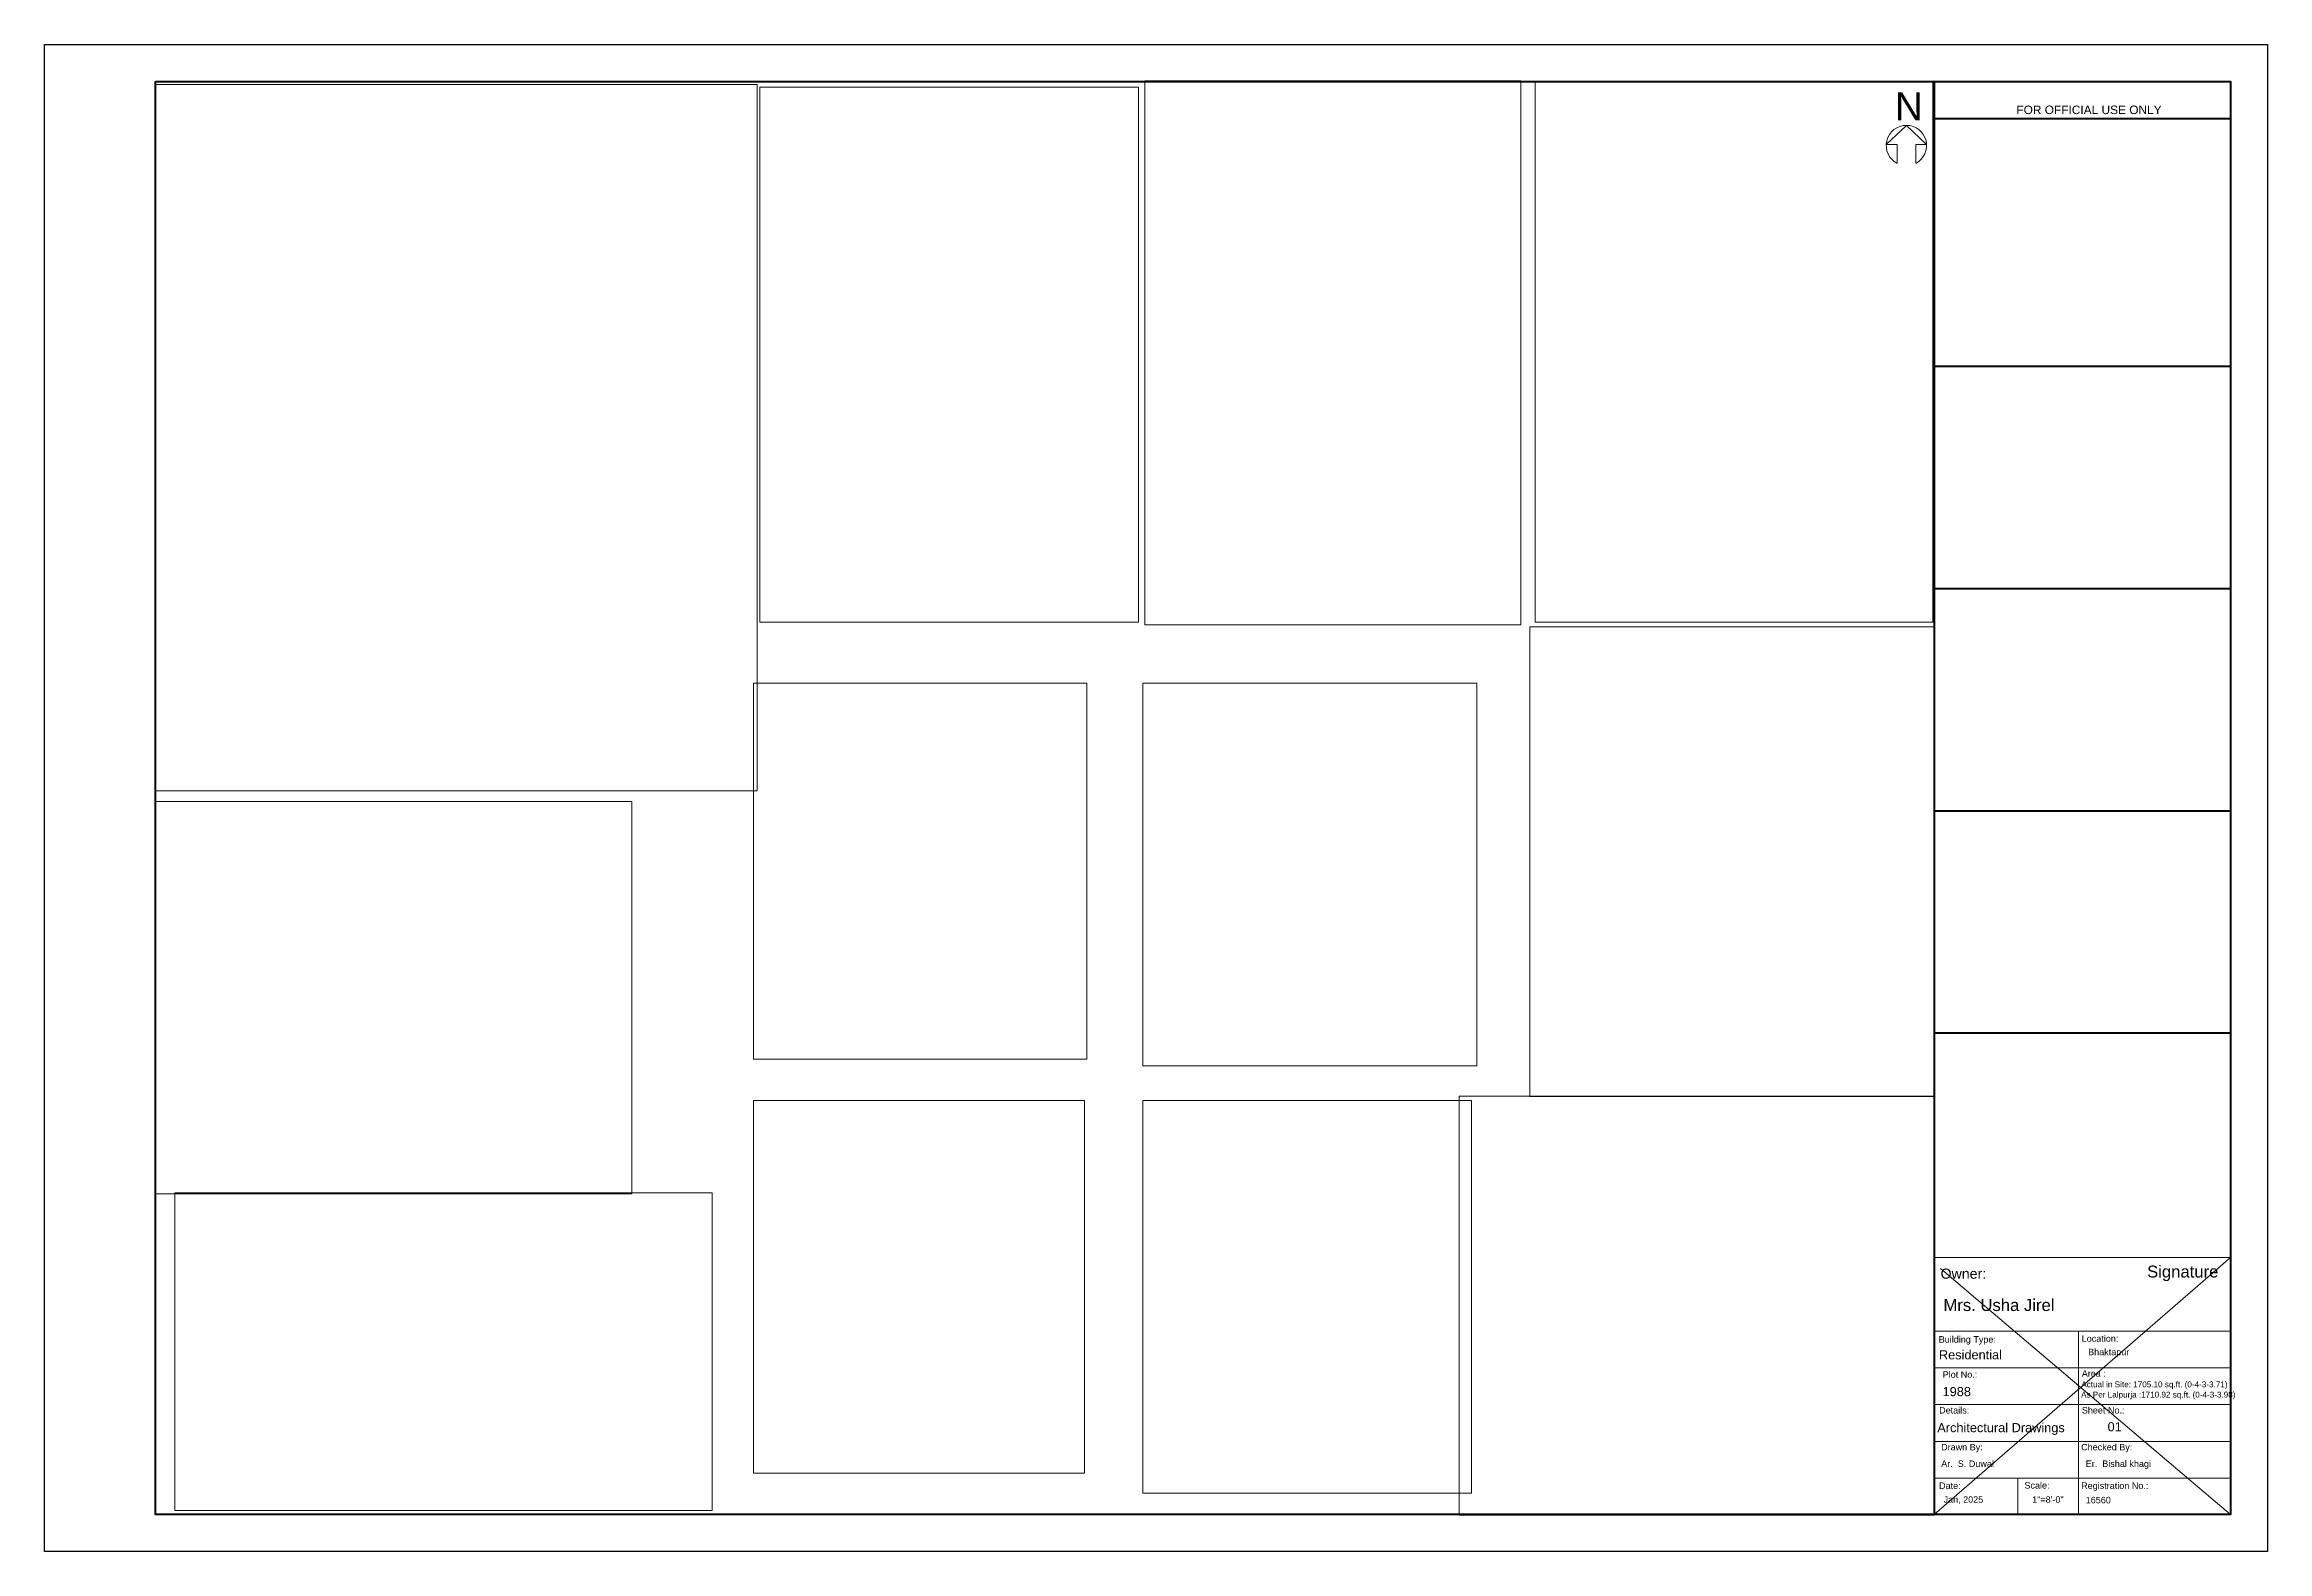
# Paper-space layout 'Layout1' of a CAD drawing. Header units: inches. Extents: x 0.3 to 32.8, y 0.7 to 22.8.
import ezdxf

# ---------------------------------------------------------------- set-up
doc = ezdxf.new("R2010")
doc.units = ezdxf.units.IN
doc.header["$LTSCALE"] = 0.5
doc.header["$MEASUREMENT"] = 0
for name, color, linetype, lineweight in [('annotate', 7, 'Continuous', 9), ('DIM 1-100', 4, 'Continuous', 13), ('dimension', 100, 'Continuous', 13), ('TEXT', 220, 'Continuous', 9), ('wall', 1, 'Continuous', 40)]:
    doc.layers.add(name, color=color, linetype=linetype, lineweight=lineweight)
doc.styles.add('arial', font='arial.ttf')
doc.styles.get("Standard").update_dxf_attribs({"font": 'arial.ttf'})

# ---------------------------------------------------------------- blocks, each defined once
blk = doc.blocks.new('North Arrow')
at = {"layer": 'annotate', "color": 1}
for p, q in [((0, 3.7), (-12.9, -8.3)), ((0, 3.7), (12.8, -8.3)), ((-12.9, -8.3), (-6, -8.3)), ((-6, -8.3), (-6, -20.4)), ((12.8, -8.3), (6, -8.3)), ((6, -8.3), (6, -20.4))]:
    blk.add_line(p, q, dxfattribs=at)
blk.add_arc((0, -9), 12.9, 297.8191, 242.3116, dxfattribs=at)
blk = doc.blocks.new('NAME PLATE')
at = {"layer": 'Defpoints'}
blk.add_lwpolyline([(-123.233, -16.882), (-90.66, -16.882), (-90.66, -38.969), (-123.233, -38.969)], close=True, dxfattribs=at)
at = {"layer": 'TEXT'}
for p, q in [((-95.545, -34.658), (-91.203, -34.657)), ((-95.546, -35.737), (-91.203, -35.737)), ((-93.429, -35.737), (-93.429, -38.427)), ((-95.546, -36.277), (-91.203, -36.277)), ((-95.531, -36.816), (-91.198, -36.816)), ((-95.546, -37.356), (-91.203, -37.356)), ((-95.546, -37.892), (-91.203, -37.892)), ((-94.32, -37.895), (-94.32, -38.427))]:
    blk.add_line(p, q, dxfattribs=at)
at = {"layer": 'wall'}
for p, q in [((-95.546, -17.424), (-95.546, -38.427)), ((-95.546, -17.424), (-95.546, -38.427)), ((-95.546, -17.967), (-91.203, -17.967)), ((-95.546, -21.597), (-91.203, -21.597)), ((-95.546, -24.855), (-91.203, -24.855)), ((-95.546, -28.112), (-91.203, -28.112)), ((-95.546, -31.369), (-91.203, -31.369))]:
    blk.add_line(p, q, dxfattribs=at)
blk.add_lwpolyline([(-121.604, -17.424), (-91.203, -17.424), (-91.203, -38.427), (-121.604, -38.427)], close=True, dxfattribs=at)
at = {"layer": 'annotate', "color": 1, "xscale": 0.02290248401765779, "yscale": 0.02290248401765779, "zscale": 0.02290248401765779}
blk.add_blockref('North Arrow', (-95.951, -18.156), dxfattribs=at)
at = {"insert": (-94.34, -17.777), "char_height": 0.12459, "attachment_point": 1}
blk.add_mtext('{\\fArial|b0|i0|c0|p34;FOR OFFICIAL USE ONLY}', dxfattribs=at)
at = {"layer": 'TEXT', "attachment_point": 1, "style": 'arial'}
for s, insert, char_height in [('\\A1;N', (-96.121, -17.585), 0.4075), ('Owner:', (-95.451, -34.822), 0.1485), ('Signature', (-92.425, -34.778), 0.1747), ('Mrs. Usha Jirel', (-95.409, -35.269), 0.17469), ('Building Type:', (-95.478, -35.812), 0.09466), ('Location:', (-93.383, -35.8), 0.0947), ('Residential ', (-95.475, -36.018), 0.13364), ('\\pi-0.28398,l0.37863,t0.37863; Bhaktapur', (-93.42, -35.997), 0.09466), ('Plot No.:', (-95.42, -36.327), 0.0947), ('Area :', (-93.382, -36.312), 0.0947), ('1988', (-95.421, -36.558), 0.1336), ('As Per Lalpurja :1710.92 sq.ft. (0-4-3-3.98)', (-93.392, -36.626), 0.08519), ('Architectural Drawings', (-95.499, -37.086), 0.13364), ('Details:', (-95.472, -36.851), 0.0947), ('Sheet No.:', (-93.381, -36.851), 0.0947), ('Drawn By:', (-95.443, -37.391), 0.0947), ('Checked By:', (-93.391, -37.391), 0.09466), ('\\A1;Ar.  S. Duwal', (-95.441, -37.634), 0.09466), ('\\A1;Er.  Bishal khagi', (-93.324, -37.634), 0.09466), ('Date:', (-95.473, -37.956), 0.0947), ('Scale:', (-94.222, -37.952), 0.0947), ('Registration No.:', (-93.391, -37.956), 0.09466), ('\\A1;Jan, 2025', (-95.407, -38.159), 0.09466), ('\\A1;1"=8\'-0"', (-94.109, -38.159), 0.09466), ('\\A1;16560', (-93.324, -38.167), 0.0947)]:
    blk.add_mtext(s, dxfattribs=dict(at, insert=insert, char_height=char_height))
at = {"layer": 'TEXT', "insert": (-93.389, -36.476), "char_height": 0.08519, "width": 2.03333, "attachment_point": 1, "style": 'arial'}
blk.add_mtext('Actual in Site: 1705.10 sq.ft. (0-4-3-3.71) ', dxfattribs=at)

psp = doc.layouts.get("Layout1")

# ---------------------------------------------------------------- linework, layer by layer
at = {"layer": 'DIM 1-100'}
for p, q in [((27.944, 1.224), (32.287, 4.993)), ((32.287, 1.224), (28.039, 4.829))]:
    psp.add_line(p, q, dxfattribs=at)

# ---------------------------------------------------------------- block references
at = {"layer": 'dimension'}
psp.add_blockref('NAME PLATE', (123.49, 39.65), dxfattribs=at)

# ---------------------------------------------------------------- texts
at = {"layer": 'TEXT', "insert": (30.486, 2.577), "char_height": 0.1336, "attachment_point": 1, "style": 'arial'}
psp.add_mtext('01', dxfattribs=at)

# ---------------------------------------------------------------- viewports
at = {"layer": 'Defpoints', "linetype": 'ByBlock'}
for center, size, view_center_point, view_height, status, view_target_point in [((6.293, 17.005), (8.813, 10.3491), (100594.286, -4973.023), 993.5149, 6, (42500.253, -14681.539)), ((19.136, 18.248), (5.508, 7.9708), (102141.483, -4940.412), 765.1999, 4, (42500.253, -14681.539)), ((25.013, 18.264), (5.824, 7.9241), (102791.221, -4964.848), 760.7181, 3, (42500.253, -14681.539)), ((13.513, 18.223), (5.551, 7.841), (101473.449, -4930.346), 752.7406, 5, (42500.253, -14681.539)), ((24.982, 10.792), (5.924, 6.8788), (103460.901, -4929.159), 660.3615, 7, (42500.253, -14681.539)), ((13.088, 10.653), (4.882, 5.5107), (102181.947, -5747.078), 529.0305, 8, (42500.253, -14681.539)), ((18.799, 10.604), (4.895, 5.6084), (102929.881, -5749.926), 538.4095, 9, (42500.253, -14681.539)), ((13.071, 4.561), (4.847, 5.4584), (102168.269, -6291.362), 524.0047, 11, (42500.253, -14681.539)), ((18.759, 4.414), (4.815, 5.7528), (94.536, -562.303), 552.2663, 10, (145427.87, -20416.878)), ((24.466, 4.284), (6.957, 6.13777), (100337.25, -6100.845), 716.95167, 12, (42500.253, -14681.539)), ((6.105, 3.611), (7.876, 4.65425), (1062.428, -200.388), 446.80813, 13, (145427.87, -20416.878))]:
    psp.add_viewport(center=center, size=size, view_center_point=view_center_point, view_height=view_height, status=status, dxfattribs=dict(at, view_target_point=view_target_point))
at = {"layer": 'Defpoints', "linetype": 'ByBlock', "view_target_point": (42500.253, -14681.539)}
psp.add_viewport(center=(5.375, 8.799), size=(6.978, 5.75065), view_center_point=(101407.975, -5742.565), view_height=552.06225, dxfattribs=at)

doc.saveas('drawing.dxf')
